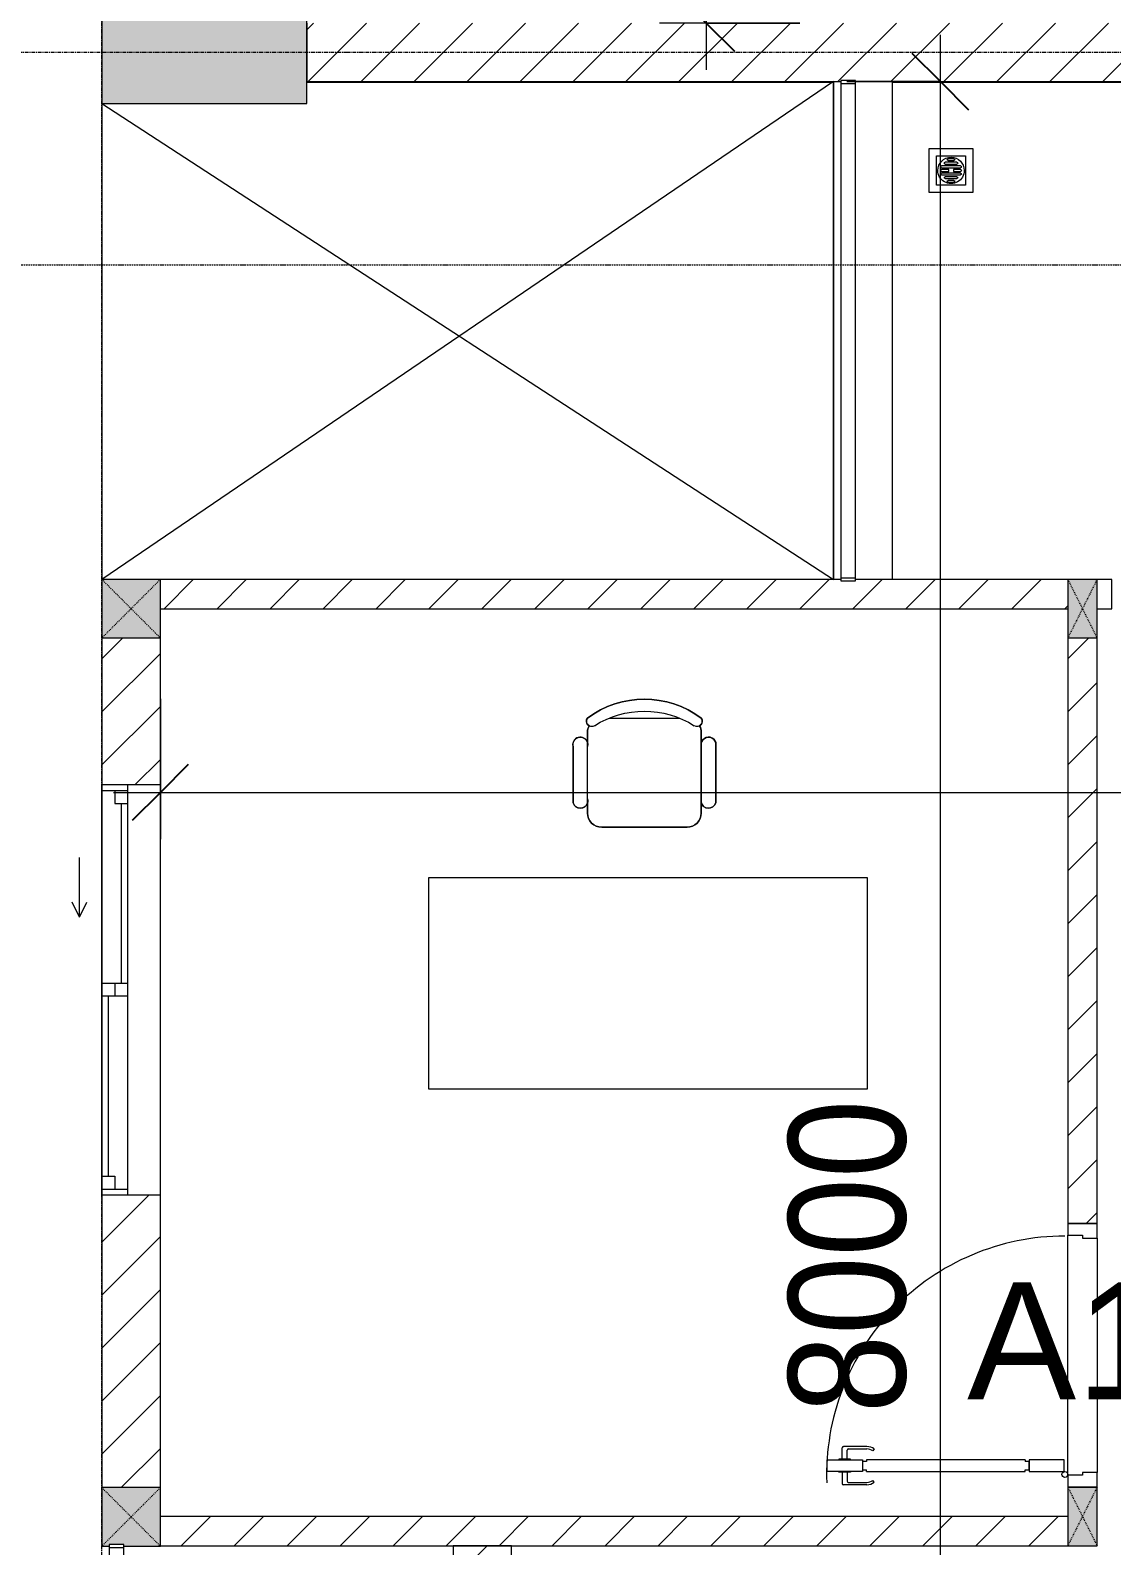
# Model space of a CAD drawing. Header units: millimetres. Extents: x 1591 to 240306, y -15958 to 82755.
# Drawn here: x 44409 to 48104, y 64837 to 70012 of the extents above; entities that cross this region are included whole.
import ezdxf

# ---------------------------------------------------------------- set-up
doc = ezdxf.new("R2010")
doc.units = ezdxf.units.MM
for name, pattern in [('Dash', [6, 3, -3]), ('Dash Dot 3_16_', [7.9375, 4.7625, -1.5875, 0, -1.5875]), ('Grid Line', [22.225, 12.7, -3.175, 3.175, -3.175])]:
    doc.linetypes.add(name, pattern=pattern)
for name, color, linetype, lineweight in [('0-1', 7, 'Continuous', 5), ('A-ANNO-DIMS', 211, 'Continuous', 9), ('A-ANNO-DIMS-160', 211, 'Continuous', 9), ('A-AREA-IDEN', 2, 'Continuous', 9), ('A-DETL-GENF-1', 9, 'Continuous', 9), ('A-DETL-THIN-2', 151, 'Continuous', 9), ('A-DOOR-1', 254, 'Continuous', 9), ('A-DOOR-2', 9, 'Continuous', 9), ('A-FLOR-1', 250, 'Continuous', 9), ('A-FLOR-2', 9, 'Continuous', 9), ('A-FLOR-HRAL', 11, 'Continuous', 9), ('A-FLOR-HRAL-1', 254, 'Continuous', 9), ('A-FLOR-HRAL-2', 9, 'Continuous', 9), ('A-GLAZ', 151, 'Continuous', 9), ('A-WALL-1', 253, 'Continuous', 18), ('A-WALL-2', 9, 'Continuous', 9), ('A-WALL-3', 113, 'Continuous', 18), ('A-WALL-PATT-1', 10, 'Continuous', 9), ('A-WALL-PATT-2', 111, 'Continuous', 9), ('G-ANNO-SYMB-1', 111, 'Dash Dot 3_16_', 18), ('G-IMPT-3', 8, 'Continuous', 9), ('I-FURN', 30, 'Continuous', 9), ('I-FURN-1', 254, 'Continuous', 9), ('M-EQPM', 50, 'Continuous', 9), ('S-COLS', 52, 'Continuous', 9), ('S-COLS-1', 52, 'Continuous', 5), ('S-COLS-2', 7, 'Continuous', 18), ('S-COLS-3', 254, 'Continuous', 9), ('S-COLS-4', 253, 'Continuous', 18), ('S-COLS-5', 52, 'Continuous', 18), ('S-COLS-HDLN', 52, 'Dash', 9), ('S-COLS-HDLN-1', 9, 'Dash', 9), ('S-GRID-1', 1, 'Grid Line', 9)]:
    doc.layers.add(name, color=color, linetype=linetype, lineweight=lineweight)
doc.styles.add('Arial_6', font='arial_0.ttf', dxfattribs={"height": 400})
doc.styles.add('UTM Avo', font='UTM Avo.ttf', dxfattribs={"width": 0.9, "height": 400})
doc.dimstyles.new('1_Dim_chi_tiet_2_5_1', dxfattribs={"dimscale": 304.8, "dimtxt": 399.720379, "dimasz": 0.629921, "dimexe": 0.524934, "dimexo": 0.0625, "dimgap": 0.052493, "dimtad": 1, "dimdec": 0, "dimrnd": 5, "dimzin": 0, "dimdsep": 46, "dimtxsty": 'UTM Avo', "dimblk1": 'OBLIQUE', "dimblk2": 'OBLIQUE', "dimsah": 1, "dimcen": 0.09, "dimdle": 0.524934, "dimazin": 0, "dimtfac": 1, "dimtdec": 4, "dimtix": 1, "dimtmove": 0, "dimatfit": 3, "dimfxl": 1.049869, "dimfxlon": 1, "dimtvp": 1, "dimtolj": 1, "dimtzin": 0, "dimarcsym": 2})
pattern_1 = [(45, (0, 0), (-90.50967, 90.50967), [])]
pattern_2 = [(45, (11001.35, 0), (-90.50967, 90.50967), [])]

# ---------------------------------------------------------------- blocks, each defined once
blk = doc.blocks.new('NCV_TKTC_KET CAU_rvt-1-TKCS_MB TẦNG 3-4')
at = {"layer": 'S-COLS-1'}
blk.add_hatch(color=256, dxfattribs=at).paths.add_polyline_path([(34352.6, 69761.9), (34352.6, 70111.9), (33727.6, 70111.9), (33727.6, 70106.9), (33677.6, 70106.9), (33677.6, 70111.9), (33652.6, 70111.9), (33652.6, 69761.9), (33727.6, 69761.9)])
at = {"layer": 'A-FLOR-1'}
for p, q in [((34352.6, 69835.3), (36152.6, 69835.3)), ((36152.5, 69835.3), (36152.5, 68136.9)), ((36352.6, 69835.3), (37552.6, 69835.3))]:
    blk.add_line(p, q, dxfattribs=at)
at = {"layer": 'S-COLS-2'}
for p, q in [((33652.6, 70111.9), (33652.6, 69761.9)), ((34352.6, 69761.9), (34352.6, 70111.9)), ((33652.6, 69761.9), (34352.6, 69761.9))]:
    blk.add_line(p, q, dxfattribs=at)
blk = doc.blocks.new('DOOR_CW_01 CANH MO-PANEL KINH - DIW_01-900x2200-CỬA GỖ VÂN LAMINATE-553393-TKCS_MB TẦNG 3-4')
at = {"layer": 'A-DETL-GENF-1'}
for p, q in [((-399, 831.8), (-397, 831.8)), ((-399, 792.2), (-399, 831.8)), ((-397, 872), (-357, 872)), ((-397, 752), (-397, 872)), ((-397, 792.2), (-397, 831.8)), ((-357, 872), (-357, 752)), ((-357, 792.2), (-357, 831.8)), ((-355, 831.8), (-357, 831.8)), ((-355, 792.2), (-355, 831.8)), ((-442, 737), (-442, 816.5)), ((-399, 820.5), (-438, 820.5)), ((-434, 799.5), (-434, 737)), ((-399, 803.5), (-430, 803.5)), ((-397, 792.2), (-399, 792.2)), ((-357, 792.2), (-355, 792.2)), ((-355, 820.5), (-316, 820.5)), ((-355, 803.5), (-324, 803.5)), ((-320, 799.5), (-320, 737)), ((-312, 737), (-312, 816.5)), ((-357, 752), (-397, 752)), ((-397, 738), (-391, 738)), ((-397, 738), (-397, 196)), ((-363, 752), (-391, 752)), ((-391, 752), (-391, 738)), ((-363, 738), (-363, 752)), ((-357, 738), (-363, 738)), ((-357, 196), (-357, 738)), ((-433.9, 711.2), (-427.3, 715.8)), ((-320.1, 711.2), (-326.7, 715.8)), ((-397, 196), (-391, 196)), ((-357, 182), (-397, 182)), ((-397, 182), (-397, 62)), ((-391, 196), (-391, 182)), ((-391, 182), (-363, 182)), ((-357, 196), (-363, 196)), ((-363, 182), (-363, 196)), ((-357, 62), (-357, 182)), ((-397, 62), (-357, 62))]:
    blk.add_line(p, q, dxfattribs=at)
blk.add_circle((-407, 60), 10, dxfattribs=at)
for centre, radius, start, end in [((-407, 60), 814, 360, 92), ((-438, 816.5), 4, 90, 180), ((-430, 799.5), 4, 90, 180), ((-324, 799.5), 4, 360, 90), ((-316, 816.5), 4, 0, 90), ((-397, 737), 45, 180, 215), ((-397, 737), 37, 180, 215), ((-357, 737), 37, 325, 0), ((-357, 737), 45, 325, 0)]:
    blk.add_arc(centre, radius, start, end, dxfattribs=at)
at = {"layer": 'A-DOOR-2'}
for p, q in [((-410, 50), (-450, 50)), ((-450, 50), (-450, -50)), ((-410, 0), (-410, 50)), ((-400, 0), (-410, 0)), ((-407, 50), (-382, 50)), ((-400, -50), (-400, 0)), ((410, 0), (400, 0)), ((400, 0), (400, -50)), ((450, 50), (410, 50)), ((410, 50), (410, 0)), ((450, -50), (450, 50)), ((-450, -50), (-400, -50)), ((400, -50), (450, -50))]:
    blk.add_line(p, q, dxfattribs=at)
blk = doc.blocks.new('BAN LV A - BAN LV A_dwg_ban hoc2-348006-TKCS_MB TẦNG 3-4')
at = {"layer": 'I-FURN'}
for p, q in [((145.8, 437.4), (-145.8, 437.4)), ((-194.4, 388.8), (-194.4, 113.4)), ((194.4, 113.4), (194.4, 388.8)), ((-243, 354.4), (-243, 162)), ((194.4, 351.4), (194.4, 150.8)), ((243.7, 162), (243.7, 354.4)), ((-120.5, 64.8), (120.5, 64.8))]:
    blk.add_line(p, q, dxfattribs=at)
at = {"layer": 'I-FURN', "flags": 128}
blk.add_lwpolyline([(-737.8, 610.5), (-737.8, 1330.5), (-154.9, 1330.5), (762.2, 1330.5), (762.2, 610.5)], close=True, dxfattribs=at)
at = {"layer": 'I-FURN'}
for centre, radius, start, end in [((-145.8, 388.8), 48.6, 90, 180), ((145.8, 388.8), 48.6, 360, 90), ((-218.7, 347.3), 25.3, 343.7398, 163.7398), ((219.4, 347.3), 25.3, 16.2602, 170.7054), ((-218.7, 154.9), 25.3, 163.7398, 16.2602), ((219.4, 154.9), 25.3, 189.2946, 16.2602), ((-145.8, 113.4), 48.6, 180, 207.5844), ((145.8, 113.4), 48.6, 332.4156, 0), ((-180.2, 75.4), 17.8, 57.9726, 216.6901), ((0, 324), 324, 233.1301, 306.8699), ((0, 359.3), 318.2, 237.5758, 302.4242), ((180.2, 75.4), 17.8, 323.3099, 122.0274)]:
    blk.add_arc(centre, radius, start, end, dxfattribs=at)
blk = doc.blocks.new('BAN LV A - BAN LV A_dwg-348005-TKCS_MB TẦNG 3-4')
at = {"extrusion": (0, 0, -1), "zscale": -1, "rotation": 180}
blk.add_blockref('BAN LV A - BAN LV A_dwg_ban hoc2-348006-TKCS_MB TẦNG 3-4', (-729, 1383.7), dxfattribs=at)
blk = doc.blocks.new('BAN LV A - BAN LV A-348231-TKCS_MB TẦNG 3-4')
at = {"layer": 'I-FURN-1'}
for p, q in [((534.6, 1270.3), (534.6, 1235.9)), ((923.4, 1232.9), (923.4, 1270.3)), ((486, 1221.7), (486, 1029.3)), ((972.7, 1029.3), (972.7, 1221.7)), ((534.6, 1029.3), (534.6, 994.9)), ((923.4, 994.9), (923.4, 1032.3)), ((583.2, 946.3), (874.8, 946.3)), ((1491.2, 773.2), (-8.8, 773.2)), ((-8.8, 773.2), (-8.8, 53.2)), ((1491.2, 53.2), (1491.2, 773.2)), ((-8.8, 53.2), (1491.2, 53.2))]:
    blk.add_line(p, q, dxfattribs=at)
for centre, radius, start, end in [((729, 1059.7), 324, 53.1301, 126.8699), ((548.9, 1308.3), 17.8, 143.3099, 240.596), ((909.2, 1308.3), 17.8, 299.404, 36.6901), ((510.3, 1228.8), 25.3, 16.2602, 196.2602), ((583.2, 1270.3), 48.6, 152.4156, 180), ((874.8, 1270.3), 48.6, 360, 27.5844), ((948.4, 1228.8), 25.3, 343.7398, 170.7054), ((510.3, 1036.4), 25.3, 196.2602, 343.7398), ((583.2, 994.9), 48.6, 180, 270), ((874.8, 994.9), 48.6, 270, 360), ((948.4, 1036.4), 25.3, 189.2946, 343.7398)]:
    blk.add_arc(centre, radius, start, end, dxfattribs=at)
blk.add_blockref('BAN LV A - BAN LV A_dwg-348005-TKCS_MB TẦNG 3-4', (0, 0))
blk = doc.blocks.new('Railing - 50 x 10mm-901205-TKCS_MB TẦNG 3-4')
at = {"layer": 'A-FLOR-HRAL-2'}
for p, q in [((25, 5), (-25, 5)), ((-25, 5), (-25, -5)), ((25, -5), (25, 5)), ((-25, -5), (25, -5))]:
    blk.add_line(p, q, dxfattribs=at)
blk = doc.blocks.new('Railing - Railing-883693-TKCS_MB TẦNG 3-4')
at = {"layer": 'A-FLOR-HRAL-2'}
for p, q in [((13269.1, 60569.6), (13269.1, 58880.8)), ((13319.1, 58880.8), (13319.1, 60569.6))]:
    blk.add_line(p, q, dxfattribs=at)
for p in [(13294.1, 60574.6), (13294.1, 58875.8)]:
    blk.add_blockref('Railing - 50 x 10mm-901205-TKCS_MB TẦNG 3-4', p)
blk = doc.blocks.new('G1_SOF - BO TRU - 100x200-745959-TKCS_MB TẦNG 3-4')
at = {"layer": 'S-COLS'}
blk.add_hatch(color=256, dxfattribs=at).paths.add_polyline_path([(-50, 100), (-50, -100), (50, -100), (50, 100)])
at = {"layer": 'S-COLS-4'}
for p, q in [((50, 100), (-50, 100)), ((-50, 100), (-50, -100)), ((50, -100), (50, 100)), ((-50, -100), (50, -100))]:
    blk.add_line(p, q, dxfattribs=at)
at = {"layer": 'S-COLS-HDLN-1'}
for p, q in [((50, 100), (-50, -100)), ((-50, 100), (50, -100))]:
    blk.add_line(p, q, dxfattribs=at)
blk = doc.blocks.new('NCV_TKTC_TANG 3 - 4_rvt-2-TKCS_MB TẦNG 3-4')
at = {"layer": 'A-WALL-PATT-1'}
h = blk.add_hatch(dxfattribs=at)
h.set_pattern_fill('FP_1', color=256, style=0, pattern_type=2)
h.set_pattern_definition(pattern_1)
h.paths.add_polyline_path([(36952.6, 68036.9), (36952.6, 68136.9), (36227.6, 68136.9), (36227.6, 68131.5), (36177.6, 68131.5), (36177.6, 68136.9), (33852.6, 68136.9), (33852.6, 68036.9), (36770.4, 68036.9)])
h = blk.add_hatch(dxfattribs=at)
h.set_pattern_fill('FP_1', color=256, style=0, pattern_type=2)
h.set_pattern_definition(pattern_1)
h.paths.add_polyline_path([(38052.6, 68036.9), (38052.6, 68136.9), (38002.6, 68136.9), (38002.6, 68036.9)])
h.paths.add_polyline_path([(37052.6, 68036.9), (37102.6, 68036.9), (37102.6, 68136.9), (37052.6, 68136.2), (37052.6, 68060.7)])
h = blk.add_hatch(dxfattribs=at)
h.set_pattern_fill('FP_1', color=256, style=0, pattern_type=2)
h.set_pattern_definition(pattern_1)
h.paths.add_polyline_path([(37052.6, 65937.3), (37052.6, 67936.5), (36952.6, 67936.5), (36952.6, 65937.3)])
h = blk.add_hatch(dxfattribs=at)
h.set_pattern_fill('FP_1', color=256, style=0, pattern_type=2)
h.set_pattern_definition(pattern_1)
h.paths.add_polyline_path([(36952.6, 64836.9), (36952.6, 64936.9), (33852.6, 64936.9), (33852.6, 64836.9), (36770.4, 64836.9)])
at = {"layer": 'A-FLOR-2'}
for p, q in [((36952.6, 65077.3), (36952.6, 65897.3)), ((37052.6, 65887.3), (37052.6, 65087.3))]:
    blk.add_line(p, q, dxfattribs=at)
at = {"layer": 'A-WALL-1'}
for p, q in [((36177.6, 68136.9), (33852.6, 68136.9)), ((36952.6, 68136.9), (36227.6, 68136.9)), ((37102.6, 68136.9), (37052.6, 68136.9)), ((37102.6, 68036.9), (37102.6, 68136.9)), ((33852.6, 68036.9), (36952.6, 68036.9)), ((37052.6, 68036.9), (37102.6, 68036.9)), ((36952.6, 67936.5), (36952.6, 65937.3)), ((37052.6, 67936.5), (36952.6, 67936.5)), ((37052.6, 65937.3), (37052.6, 67936.5)), ((36952.6, 65937.3), (37052.6, 65937.3)), ((37052.6, 65037.3), (36952.6, 65037.3)), ((36952.6, 64936.9), (33852.6, 64936.9)), ((33852.6, 64836.9), (36952.6, 64836.9))]:
    blk.add_line(p, q, dxfattribs=at)
at = {"layer": 'A-WALL-2'}
for p, q in [((36152.6, 68136.9), (36152.6, 69836.9)), ((36352.6, 69836.9), (36352.6, 68136.9)), ((36952.6, 65077.3), (36952.6, 65897.3)), ((37052.6, 65887.3), (37052.6, 65087.3))]:
    blk.add_line(p, q, dxfattribs=at)
at = {"layer": 'A-DOOR-1', "rotation": 89.9999999999993}
blk.add_blockref('DOOR_CW_01 CANH MO-PANEL KINH - DIW_01-900x2200-CỬA GỖ VÂN LAMINATE-553393-TKCS_MB TẦNG 3-4', (37002.6, 65487.3), dxfattribs=at)
at = {"layer": 'A-FLOR-HRAL-1'}
blk.add_blockref('Railing - Railing-883693-TKCS_MB TẦNG 3-4', (22908.5, 9260.7), dxfattribs=at)
at = {"layer": 'I-FURN-1'}
blk.add_blockref('BAN LV A - BAN LV A-348231-TKCS_MB TẦNG 3-4', (34776.9, 66344.2), dxfattribs=at)
at = {"layer": 'S-COLS-3'}
for p in [(37002.6, 68036.9), (37002.6, 64936.9)]:
    blk.add_blockref('G1_SOF - BO TRU - 100x200-745959-TKCS_MB TẦNG 3-4', p, dxfattribs=at)
blk = doc.blocks.new('1_FAMILY RVT - W01-WxH 1400x1400xmm-389822-TKCS_MB TẦNG 3-4')
at = {"layer": 'A-GLAZ'}
for p, q in [((248.4, 172.39), (299.2, 197.79)), ((248.4, 172.39), (299.2, 146.99)), ((248.4, 172.39), (451.6, 172.39)), ((-700, 96.19), (-700, -103.81)), ((700, 96.19), (-700, 96.19)), ((-700, 96.19), (-636.5, 96.19)), ((-680.95, 96.19), (-680.95, 7.29)), ((-636.5, 96.19), (-22.225, 96.19)), ((-636.5, 96.19), (-636.5, 51.74)), ((-636.5, 73.965), (-22.225, 73.965)), ((-22.225, 7.29), (-22.225, 96.19)), ((-22.225, 96.19), (22.225, 96.19)), ((22.225, 96.19), (680.95, 96.19)), ((22.225, 96.19), (22.225, 7.29)), ((680.95, 96.19), (700, 96.19)), ((680.95, 96.19), (680.95, 7.29)), ((700, -103.81), (700, 96.19)), ((-700, 7.29), (-680.95, 7.29)), ((-636.5, 51.74), (-680.95, 51.74)), ((-680.95, 7.29), (-22.225, 7.29)), ((22.225, 51.74), (-22.225, 51.74)), ((-22.225, 7.29), (22.225, 7.29)), ((22.225, 29.515), (636.5, 29.515)), ((22.225, 7.29), (636.5, 7.29)), ((636.5, 51.74), (636.5, 7.29)), ((680.95, 51.74), (636.5, 51.74)), ((636.5, 7.29), (700, 7.29)), ((-700, -103.81), (700, -103.81))]:
    blk.add_line(p, q, dxfattribs=at)
blk = doc.blocks.new('Railing - 50 x 10mm-1251311-TKCS_MB TẦNG 3-4')
at = {"layer": 'A-FLOR-HRAL'}
for p, q in [((25, 5), (-25, 5)), ((-25, 5), (-25, -5)), ((25, -5), (25, 5)), ((-25, -5), (25, -5))]:
    blk.add_line(p, q, dxfattribs=at)
blk = doc.blocks.new('Railing - Railing-3235345-TKCS_MB TẦNG 3-4')
at = {"layer": 'A-FLOR-HRAL'}
for p, q in [((33677.6, 64831.3), (33677.6, 61916.9)), ((33727.6, 61916.9), (33727.6, 64831.3))]:
    blk.add_line(p, q, dxfattribs=at)
for p in [(33702.6, 64836.3), (33702.6, 61911.9)]:
    blk.add_blockref('Railing - 50 x 10mm-1251311-TKCS_MB TẦNG 3-4', p)
blk = doc.blocks.new('G1_SOF - BO TRU - 200x200-3054293-TKCS_MB TẦNG 3-4')
at = {"layer": 'S-COLS'}
blk.add_hatch(color=256, dxfattribs=at).paths.add_polyline_path([(100, -100), (100, 100), (-100, 100), (-100, -100)])
at = {"layer": 'S-COLS-5'}
for p, q in [((100, 100), (-100, 100)), ((-100, 100), (-100, -100)), ((100, -100), (100, 100)), ((-100, -100), (100, -100))]:
    blk.add_line(p, q, dxfattribs=at)
at = {"layer": 'S-COLS-HDLN'}
for p, q in [((100, 100), (-100, -100)), ((-100, 100), (100, -100))]:
    blk.add_line(p, q, dxfattribs=at)
blk = doc.blocks.new('G1_SOF - BO TRU - 200x200-V35-TKCS_MB TẦNG 3-4')
at = {"layer": 'S-COLS'}
blk.add_hatch(color=256, dxfattribs=at).paths.add_polyline_path([(-25, -100), (100, -100), (100, 100), (-100, 100), (-100, -100), (-75, -100), (-75, -94), (-25, -94)])
at = {"layer": 'S-COLS-5'}
for p, q in [((100, 100), (-100, 100)), ((-100, 100), (-100, -100)), ((100, -100), (100, 100)), ((-100, -100), (-75, -100)), ((-25, -100), (100, -100))]:
    blk.add_line(p, q, dxfattribs=at)
at = {"layer": 'S-COLS-HDLN'}
for p, q in [((100, 100), (-100, -100)), ((-100, 100), (100, -100))]:
    blk.add_line(p, q, dxfattribs=at)
blk = doc.blocks.new('TKTC_XREF_251221_MB TANG 2-7 - TKTC_XREF_260130_MB TANG 2-5_dwg_THU NUOC - THU NUOC-444531-TKCS_MB TẦNG 1-4746810-TKCS_MB TẦNG 3-4')
at = {"layer": 'G-IMPT-3'}
for p, q in [((-23.3, 10.8), (40.9, 10.8)), ((40.9, 4.8), (-23.3, 4.8)), ((-11, 23.3), (28.5, 23.3)), ((28.5, 17.3), (-11, 17.3)), ((-1.1, 35.6), (18.5, 35.6)), ((18.5, 29.6), (-1.1, 29.6)), ((-23.3, -13.6), (40.9, -13.6)), ((40.9, -19.6), (-23.3, -19.6)), ((-11, -26.1), (28.5, -26.1)), ((28.5, -32.1), (-11, -32.1)), ((-1.1, -38.5), (18.5, -38.5)), ((18.5, -44.5), (-1.1, -44.5))]:
    blk.add_line(p, q, dxfattribs=at)
at = {"layer": 'G-IMPT-3', "flags": 128}
for points in [[(83.7, -79.4), (83.7, 70.6), (-66.3, 70.6), (-66.3, -79.4)], [(58.7, -54.4), (58.7, 45.6), (-41.3, 45.6), (-41.3, -54.4)]]:
    blk.add_lwpolyline(points, close=True, dxfattribs=at)
for points in [[(-23.3, -1.2), (0.7, -1.2), (0.7, -7.2), (-23.3, -7.2)], [(40.9, -7.2), (16.7, -7.2), (16.7, -1.2), (40.9, -1.2)]]:
    blk.add_lwpolyline(points, dxfattribs=at)
at = {"layer": 'G-IMPT-3'}
for centre, radius, start, end in [((8.7, -4.4), 45, 360, 180), ((8.7, -4.4), 45, 360, 180), ((-23.3, 7.8), 3, 90, 270), ((-11, 20.3), 3, 90, 270), ((-1.1, 32.6), 3, 90, 270), ((18.5, 32.6), 3, 270, 90), ((28.5, 20.3), 3, 270, 90), ((40.9, 7.8), 3, 270, 90), ((8.7, -4.4), 45, 180, 360), ((8.7, -4.4), 45, 180, 360), ((-23.3, -4.2), 3, 90, 270), ((-23.3, -16.6), 3, 90, 270), ((-11, -29.1), 3, 90, 270), ((-1.1, -41.5), 3, 90, 270), ((18.5, -41.5), 3, 270, 90), ((28.5, -29.1), 3, 270, 90), ((40.9, -4.2), 3, 270, 90), ((40.9, -16.6), 3, 270, 90)]:
    blk.add_arc(centre, radius, start, end, dxfattribs=at)
blk = doc.blocks.new('TKTC_XREF_251221_MB TANG 2-7 - TKTC_XREF_251221_MB TANG 2-7-2039446-TKCS_MB TẦNG 3-4')
at = {"layer": 'M-EQPM'}
blk.add_line((0, 52525), (0, 50900), dxfattribs=at)
at = {"extrusion": (0, 0, -1), "zscale": -1, "rotation": 180}
blk.add_blockref('TKTC_XREF_251221_MB TANG 2-7 - TKTC_XREF_260130_MB TANG 2-5_dwg_THU NUOC - THU NUOC-444531-TKCS_MB TẦNG 1-4746810-TKCS_MB TẦNG 3-4', (-2892.4, 52292.3), dxfattribs=at)
blk = doc.blocks.new('DIMBLOCK325-TKCS_MB TẦNG 3-4')
at = {"layer": 'A-ANNO-DIMS-160'}
for p, q in [((47518.7, 61676.9), (47518.7, 69996.9)), ((47198.7, 69836.9), (47678.7, 69836.9)), ((47518.7, 69836.9), (47198.7, 69836.9)), ((47198.7, 61836.9), (47678.7, 61836.9)), ((47518.7, 61836.9), (47198.7, 61836.9))]:
    blk.add_line(p, q, dxfattribs=at)
at = {"layer": 'A-ANNO-DIMS-160', "lineweight": 25}
for p, q in [((47518.7, 69836.9), (47422.7, 69932.9)), ((47518.7, 69836.9), (47614.7, 69740.9)), ((47518.7, 61836.9), (47422.7, 61932.9)), ((47518.7, 61836.9), (47614.7, 61740.9))]:
    blk.add_line(p, q, dxfattribs=at)
at = {"layer": 'A-ANNO-DIMS-160', "color": 0, "insert": (46999.1, 65289.2), "char_height": 400, "width": 1314.636, "attachment_point": 1, "rotation": 90, "line_spacing_factor": 1.110334, "style": 'UTM Avo'}
blk.add_mtext('8000', dxfattribs=at)
blk = doc.blocks.new('_Oblique')
at = {"color": 0, "linetype": 'ByBlock', "lineweight": -2}
blk.add_line((-0.5, -0.5), (0.5, 0.5), dxfattribs=at)
blk = doc.blocks.new('DIMBLOCK327-TKCS_MB TẦNG 3-4')
at = {"layer": 'A-ANNO-DIMS-160'}
for p, q in [((46718.7, 78196.9), (46718.7, 69876.9)), ((47038.7, 78036.9), (46558.7, 78036.9)), ((46718.7, 78036.9), (47038.7, 78036.9)), ((47038.7, 70036.9), (46558.7, 70036.9)), ((46718.7, 70036.9), (47038.7, 70036.9))]:
    blk.add_line(p, q, dxfattribs=at)
at = {"layer": 'A-ANNO-DIMS-160', "lineweight": 25}
for p, q in [((46718.7, 78036.9), (46622.7, 78132.9)), ((46718.7, 78036.9), (46814.7, 77940.9)), ((46718.7, 70036.9), (46622.7, 70132.9)), ((46718.7, 70036.9), (46814.7, 69940.9))]:
    blk.add_line(p, q, dxfattribs=at)
at = {"layer": 'A-ANNO-DIMS-160', "color": 0, "insert": (46199.1, 73489.2), "char_height": 400, "width": 1314.636, "attachment_point": 1, "rotation": 90, "line_spacing_factor": 1.110334, "style": 'UTM Avo'}
blk.add_mtext('8000', dxfattribs=at)
blk = doc.blocks.new('DIMBLOCK404-TKCS_MB TẦNG 3-4')
at = {"layer": 'A-ANNO-DIMS-160'}
for p, q in [((44853.9, 67729.4), (44853.9, 67249.4)), ((44853.9, 67409.4), (44853.9, 67729.4)), ((53203.9, 67729.4), (53203.9, 67249.4)), ((53203.9, 67409.4), (53203.9, 67729.4)), ((44693.9, 67409.4), (53363.9, 67409.4))]:
    blk.add_line(p, q, dxfattribs=at)
at = {"layer": 'A-ANNO-DIMS-160', "lineweight": 25}
for p, q in [((44853.9, 67409.4), (44949.9, 67505.4)), ((53203.9, 67409.4), (53299.9, 67505.4)), ((44853.9, 67409.4), (44757.9, 67313.4)), ((53203.9, 67409.4), (53107.9, 67313.4))]:
    blk.add_line(p, q, dxfattribs=at)
at = {"layer": 'A-ANNO-DIMS-160', "color": 0, "insert": (48481.1, 67929), "char_height": 400, "width": 1314.636, "attachment_point": 1, "line_spacing_factor": 1.110334, "style": 'UTM Avo'}
blk.add_mtext('8350', dxfattribs=at)

msp = doc.modelspace()

# ---------------------------------------------------------------- hatches: boundary and pattern name
at = {"layer": 'A-WALL-PATT-2'}
h = msp.add_hatch(dxfattribs=at)
h.set_pattern_fill('FP_1', color=256, style=0, pattern_type=2)
h.set_pattern_definition(pattern_2)
h.paths.add_polyline_path([(48554, 69836.9), (48554, 70036.9), (45353.9, 70036.9), (45353.9, 69836.9), (47178.9, 69836.9), (47178.9, 69840.3), (47228.9, 69840.3), (47228.9, 69836.9), (47771.8, 69836.9)])
h = msp.add_hatch(dxfattribs=at)
h.set_pattern_fill('FP_1', color=256, style=0, pattern_type=2)
h.set_pattern_definition(pattern_2)
h.paths.add_polyline_path([(44853.9, 65035.3), (44853.9, 66035.3), (44653.9, 66035.3), (44653.9, 65035.3), (44820.6, 65035.3)])
h.paths.add_polyline_path([(44653.9, 67435.3), (44853.9, 67435.3), (44853.9, 67936.9), (44653.9, 67936.9)])
h = msp.add_hatch(dxfattribs=at)
h.set_pattern_fill('FP_1', color=256, style=0, pattern_type=2)
h.set_pattern_definition(pattern_2)
h.paths.add_polyline_path([(46053.9, 61836.9), (46053.9, 62160.3), (45853.9, 62160.3), (45853.9, 61836.9)])
h.paths.add_polyline_path([(45853.9, 64660.3), (46053.9, 64660.3), (46053.9, 64836.9), (45853.9, 64836.9)])

# ---------------------------------------------------------------- linework, layer by layer
at = {"layer": 'A-DETL-THIN-2'}
for p, q in [((47153.9, 69836.9), (44653.9, 68136.9)), ((47153.9, 69836.9), (44653.9, 68136.9)), ((44653.9, 69761.9), (47153.9, 68136.9)), ((44653.9, 69761.9), (47153.9, 68136.9))]:
    msp.add_line(p, q, dxfattribs=at)
at = {"layer": 'A-WALL-3'}
for p, q in [((45353.9, 70036.9), (45353.9, 69836.9)), ((45353.9, 69836.9), (47178.9, 69836.9)), ((47228.9, 69836.9), (48554, 69836.9)), ((44653.9, 67936.9), (44653.9, 67435.3)), ((44853.9, 67435.3), (44853.9, 67936.9)), ((44653.9, 66035.3), (44653.9, 65035.3)), ((44853.9, 65035.3), (44853.9, 66035.3)), ((46053.9, 64836.9), (45853.9, 64836.9)), ((45853.9, 64836.9), (45853.9, 64660.3)), ((46053.9, 64660.3), (46053.9, 64836.9))]:
    msp.add_line(p, q, dxfattribs=at)
at = {"layer": 'G-ANNO-SYMB-1'}
msp.add_line((39749.2, 69211.5), (145928.2, 69211.5), dxfattribs=at)
at = {"layer": 'S-GRID-1'}
for p, q in [((44653.9, 19175.3), (44653.9, 76690.4)), ((45492.6, 69936.9), (41492.6, 69936.9)), ((139245.7, 69936.9), (45492.6, 69936.9))]:
    msp.add_line(p, q, dxfattribs=at)

# ---------------------------------------------------------------- block references
at = {"layer": '0-1'}
for name in ['NCV_TKTC_KET CAU_rvt-1-TKCS_MB TẦNG 3-4', 'NCV_TKTC_TANG 3 - 4_rvt-2-TKCS_MB TẦNG 3-4']:
    msp.add_blockref(name, (11001.4, 0), dxfattribs=at)
at = {"layer": 'A-FLOR-HRAL'}
msp.add_blockref('Railing - Railing-3235345-TKCS_MB TẦNG 3-4', (11001.4, 0), dxfattribs=at)
at = {"layer": 'A-GLAZ', "rotation": 89.9999999999999}
msp.add_blockref('1_FAMILY RVT - W01-WxH 1400x1400xmm-389822-TKCS_MB TẦNG 3-4', (44750.1, 66735.3), dxfattribs=at)
at = {"layer": 'M-EQPM'}
msp.add_blockref('TKTC_XREF_251221_MB TANG 2-7 - TKTC_XREF_251221_MB TANG 2-7-2039446-TKCS_MB TẦNG 3-4', (44653.9, 17236.9), dxfattribs=at)
at = {"layer": 'S-COLS'}
for name, p in [('G1_SOF - BO TRU - 200x200-3054293-TKCS_MB TẦNG 3-4', (44753.9, 68036.9)), ('G1_SOF - BO TRU - 200x200-V35-TKCS_MB TẦNG 3-4', (44753.9, 64935.3))]:
    msp.add_blockref(name, p, dxfattribs=at)

# ---------------------------------------------------------------- texts
at = {"layer": 'A-AREA-IDEN', "insert": (48728.3, 65331.1), "char_height": 400, "width": 2233.6, "attachment_point": 8, "line_spacing_factor": 0.936439, "style": 'Arial_6'}
msp.add_mtext('\\pt8,16,24,32,40,48,56,64,72,80,88,96,104,112,120,128,136,144,152,160,168,176,184,192,200,208,216,224,232,240,248,256;A1.03.07', dxfattribs=at)

# ---------------------------------------------------------------- dimensions: what is measured, and where the dimension line sits
at = {"layer": 'A-ANNO-DIMS'}
for base, p1, p2, picture, middle in [((46718.7, 70036.9), (47038.7, 78036.9), (47038.7, 70036.9), 'DIMBLOCK327-TKCS_MB TẦNG 3-4', (46495.7, 74036.9)), ((47518.7, 69836.9), (47198.7, 61836.9), (47198.7, 69836.9), 'DIMBLOCK325-TKCS_MB TẦNG 3-4', (47295.7, 65836.9))]:
    dim = msp.add_linear_dim(base=base, p1=p1, p2=p2, angle=90, dimstyle='1_Dim_chi_tiet_2_5_1', override={"dimpost": '<>', "dimfxl": 8000}, dxfattribs=at)
    dim.commit()
    dim.dimension.update_dxf_attribs({"geometry": picture, "text_midpoint": middle})
dim = msp.add_linear_dim(base=(53203.9, 67409.4), p1=(44853.9, 67729.4), p2=(53203.9, 67729.4), dimstyle='1_Dim_chi_tiet_2_5_1', override={"dimpost": '<>', "dimfxl": 8350}, dxfattribs=at)
dim.commit()
dim.dimension.update_dxf_attribs({"geometry": 'DIMBLOCK404-TKCS_MB TẦNG 3-4', "text_midpoint": (49028.9, 67632.4)})

doc.saveas('drawing.dxf')
